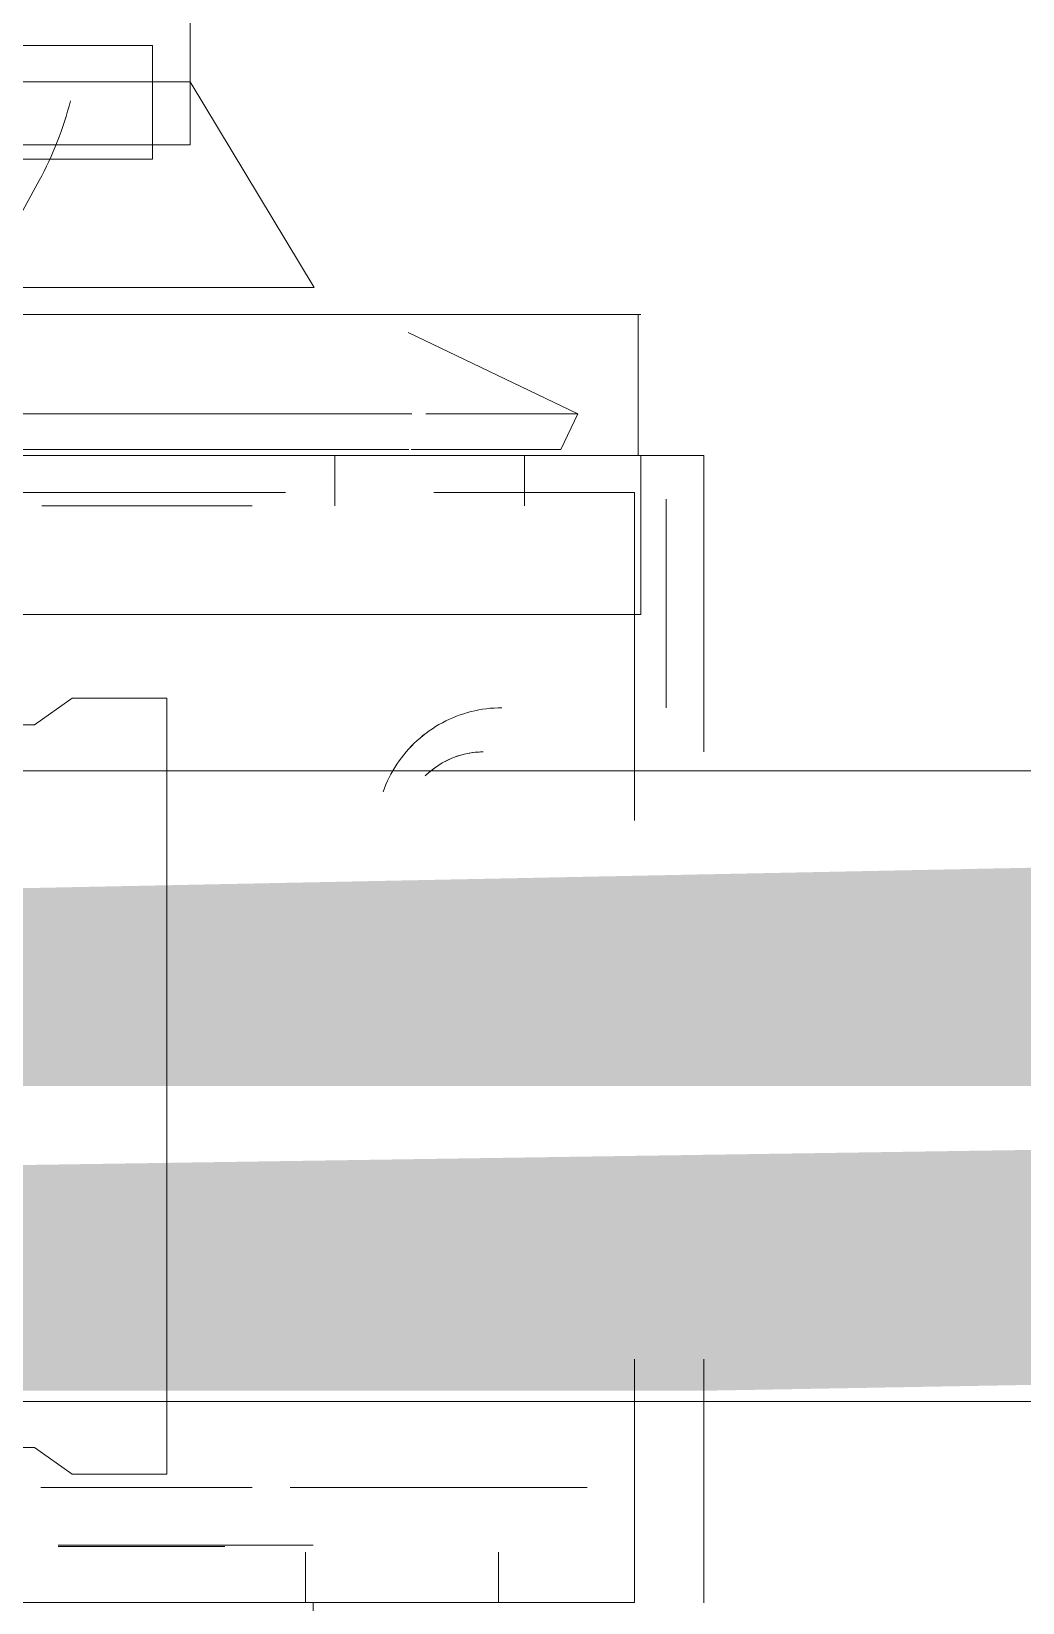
# Model space of a CAD drawing. Header units: metres. Extents: x 5 to 242, y -3 to 162.
# Drawn here: x 176.5881 to 176.6668, y 96.201 to 96.3256 of the extents above; entities that cross this region are included whole.
import ezdxf

# ---------------------------------------------------------------- set-up
doc = ezdxf.new("R2010")
doc.units = ezdxf.units.M
doc.layers.add('P-PIPE', color=7, linetype='Continuous', lineweight=5)
doc.layers.add('P-SANR-FIXT', color=7, linetype='Continuous', lineweight=5)

# ---------------------------------------------------------------- blocks, each defined once
blk = doc.blocks.new('Bomba Jacuzzi1 - 15B-T 1_1_2CV TRIF_220_380V _1 1_2CV_-2414014-TÉRREO 1_20')
at = {"layer": 'P-SANR-FIXT', "color": 9, "lineweight": 15, "true_color": 0xc0c0c0}
for p, q in [((0.214625, 0.05925000000000034), (0.214625, -0.05924999999999967)), ((0.214625, 0.05925000000000034), (0.214625, -0.05924999999999967)), ((0.203312, -0.06907799999999967), (0.203312, 2.379059794325298e-16)), ((0.203312, -0.06182169567077971), (0.203312, 2.484619597875562e-16)), ((0.219625, 6.350871527104741e-16), (0.219625, -0.05924999999999966)), ((0.09905600000000002, -0.003145231169714404), (0.09905600000000002, -0.09449999999999967)), ((0.213487, -0.05624999999999967), (0.213487, -0.003872983346207061)), ((0.213487, -0.003872983346207053), (0.213487, -0.05624999999999967)), ((0.2225, -0.05624999999999967), (0.2225, -0.003872983346207053)), ((0.2225, -0.003872983346207061), (0.2225, -0.05624999999999967)), ((0.20117, -0.00628305148793191), (0.20117, -0.0765469554875169)), ((0.1774, -0.0768398580535087), (0.1774, -0.01354140730138602)), ((0.19, -0.01354140730138602), (0.19, -0.0768398580535087)), ((0.2007431644073421, -0.04122521755382266), (0.2118003561001532, -0.04726891260466683)), ((0.2225, -0.05624999999999967), (0.213487, -0.05624999999999967)), ((0.213487, -0.05624999999999967), (0.2225, -0.05624999999999967)), ((0.2033120000001049, -0.06907800000025163), (0.2196250000001688, -0.0592500000002161)), ((0.2146250000000833, -0.0592500000002161), (0.2301250000001404, -0.0592500000002161)), ((0.05090153967190472, -0.06900000000020955), (0.09905600000007035, -0.06900000000020955)), ((0.1774, -0.07683985805350878), (0.1774, -0.0851628751652026)), ((0.19, -0.08498315557454636), (0.19, -0.0764959149721657)), ((0.19, -0.07654695548751697), (0.19, -0.08486421843914564)), ((0.19, -0.07654695548751649), (0.19, -0.08486421843914538)), ((0.19, -0.09999999999999948), (0.19, -0.07683985805346827)), ((0.19, -0.0851628751652026), (0.19, -0.07683985805350871)), ((0.19048871739608, -0.0886505675346927), (0.19048871739608, -0.07677364354495188)), ((0.1933120000000725, -0.0900000000001528), (0.1997420948822672, -0.07654695548764975)), ((0.20117, -0.0848642184391454), (0.20117, -0.07654695548751655)), ((0.20117, -0.08486421843914563), (0.20117, -0.0765469554875169)), ((0.193312, -0.0899999999999997), (0.193312, -0.0779422863405992)), ((0.187056, -0.09449999999999967), (0.187056, -0.08183940065762921)), ((0.1774, -0.09407259980482897), (0.1774, -0.08516287516520257)), ((0.186, -0.08577184031214673), (0.19, -0.08577184031214673)), ((0.19, -0.0947919999999997), (0.19, -0.08486421843914564)), ((0.19, -0.0848642184391454), (0.19, -0.09479199999999968)), ((0.19, -0.09407160286886058), (0.19, -0.08498315557454636)), ((0.19, -0.08516287516520257), (0.19, -0.09407259980482897)), ((0.20117, -0.09479199999999968), (0.20117, -0.0848642184391454)), ((0.20117, -0.08486421843914564), (0.20117, -0.0947919999999997)), ((0.1904887173961428, -0.0886505675348395), (0.1933120000000725, -0.0900000000001528)), ((0.09905600000000002, -0.09127999058431642), (0.09905600000000002, -0.09449999999999967)), ((0.187056, -0.09449999999999967), (0.187056, -0.09127999058431657)), ((0.09905600000007035, -0.09450000000016044), (0.118349364905553, -0.09450000000016044)), ((0.1610707879219805, -0.09450000000016044), (0.1870560000000503, -0.09450000000016044)), ((0.1774, -0.09407160286886061), (0.1774, -0.09499999993272662)), ((0.1774, -0.09407259980482897), (0.1774, -0.09499999999999954)), ((0.19, -0.09499999993272663), (0.19, -0.0940716028688607)), ((0.19, -0.09499999999999954), (0.19, -0.09407259980482889)), ((0.1774000000001503, -0.0950000000002383), (0.1900000000000608, -0.0950000000002383)), ((0.19, -0.09479199999999968), (0.19, -0.09499999999999967)), ((0.20117, -0.09479199999999968), (0.19, -0.09479199999999968)), ((0.19, -0.09479199999999965), (0.20117, -0.09479199999999965)), ((0.20117, -0.09499999999999967), (0.20117, -0.09479199999999964)), ((0.1865509255802533, -0.09699999999999945), (0.17, -0.09699999999999945)), ((0.17, -0.09699999999999943), (0.1865509255802533, -0.09699999999999943)), ((0.09902800000000002, -0.09999999999999946), (0.1183493649054411, -0.09999999999999946)), ((0.1665, -0.09999999999999948), (0.19, -0.09999999999999948)), ((0.19, -0.09999999999999946), (0.1665, -0.09999999999999946)), ((0.1665, -0.09999999999999948), (0.19, -0.09999999999999948)), ((0.19, -0.09999999999999946), (0.1665, -0.09999999999999946))]:
    blk.add_line(p, q, dxfattribs=at)
at = {"layer": 'P-SANR-FIXT', "color": 254, "lineweight": 15, "true_color": 0xd3d3d3}
for p, q in [((0.19048871739608, -0.07659579989073372), (0.19048871739608, -0.006406893536632933)), ((0.19048871739608, -0.07659579989073366), (0.19048871739608, -0.006406893536632869)), ((0.193312, -0.07682858656711536), (0.193312, -0.00640705988220801)), ((0.193312, -0.07682858656711532), (0.193312, -0.006407059882207981)), ((0.20117, -0.07654695548751655), (0.20117, -0.006283051487931198)), ((0.19, -0.0765469554875169), (0.19, -0.01354140730135719)), ((0.187056, -0.06682159082212852), (0.187056, -0.02445839976218799)), ((0.2118003561001532, -0.04726891260466681), (0.2007431644073421, -0.04122521755382264)), ((0.108184, -0.06416004089774209), (0.108184, -0.04741244317738891)), ((0.108184, -0.06416004089774234), (0.108184, -0.0474124431773892)), ((0.1035, -0.04878051525618109), (0.1035, -0.0619999999999997)), ((0.1036, -0.06374768774327846), (0.1036, -0.04879036790187147)), ((0.108184, -0.08764424577416449), (0.108184, -0.0671843098035363)), ((0.108184, -0.0876442457741646), (0.108184, -0.06718430980353657)), ((0.186, -0.0707145816875006), (0.19, -0.0707145816875006)), ((0.19, -0.07683985805346824), (0.19, -0.09999999999999945)), ((0.19, -0.0999999999999995), (0.19, -0.07683985805346828)), ((0.09905600000000002, -0.08183940065762871), (0.09905600000000002, -0.09127999058431642)), ((0.09905600000000002, -0.08369963825267952), (0.103056, -0.08369963825267952)), ((0.1774, -0.08498315557454636), (0.1774, -0.09407160286886058)), ((0.19, -0.08577184031214673), (0.19, -0.0999999999999995)), ((0.187056, -0.08764424577416437), (0.187056, -0.09073599999999964)), ((0.187056, -0.08764424577416476), (0.187056, -0.09073599999999964)), ((0.1183493649054411, -0.09999999999999945), (0.09902800000000002, -0.09999999999999945)), ((0.09902800000000002, -0.09999999999999948), (0.1183493649054411, -0.09999999999999948)), ((0.1183493649054411, -0.09999999999999946), (0.09902800000000002, -0.09999999999999946)), ((0.186, -0.0999999999999995), (0.19, -0.0999999999999995))]:
    blk.add_line(p, q, dxfattribs=at)
at = {"layer": 'P-SANR-FIXT', "color": 254, "lineweight": 15, "true_color": 0xe0e0e0}
for p, q in [((0.19, -0.01354140730135652), (0.19, -0.07654695548751655)), ((0.19, -0.07654695548750066), (0.19, -0.01354140730136964)), ((0.19, -0.0764959149721657), (0.19, -0.01354140730138338)), ((0.19, -0.01979397966391415), (0.19, -0.05594468092414231)), ((0.187056, -0.04741244317738854), (0.187056, -0.06416004089774179)), ((0.187056, -0.04741244317738984), (0.187056, -0.06416004089774287)), ((0.19, -0.05594468092414231), (0.19, -0.07071458168750061)), ((0.1036, -0.06899999999999967), (0.1036, -0.06374768774327846)), ((0.1774, -0.07649591497216564), (0.1774, -0.07896588260215075)), ((0.187056, -0.07857968103778416), (0.187056, -0.08764424577416437)), ((0.187056, -0.07857968103778488), (0.187056, -0.08764424577416476)), ((0.187056, -0.09127999058431657), (0.187056, -0.08183940065762904)), ((0.1774, -0.08430079112551644), (0.1774, -0.08498315557454636)), ((0.108184, -0.09073599999999964), (0.108184, -0.08764424577416449)), ((0.108184, -0.09073599999999964), (0.108184, -0.0876442457741646)), ((0.19, -0.09999999999999948), (0.19, -0.09699999999999945)), ((0.19, -0.09699999999999943), (0.19, -0.09999999999999946)), ((0.09905600000000002, -0.0999999999999995), (0.103056, -0.0999999999999995))]:
    blk.add_line(p, q, dxfattribs=at)
at = {"layer": 'P-SANR-FIXT', "color": 254, "lineweight": 15, "true_color": 0xe9e9e9}
for p, q in [((0.19, -0.0135414073013696), (0.19, -0.07654695548750065)), ((0.19, -0.07654695548750068), (0.19, -0.02897912934795169)), ((0.187056, -0.06440075186237207), (0.187056, -0.0472499999999995)), ((0.1774, -0.04939753728385585), (0.1774, -0.06416004089775802)), ((0.09905600000000002, -0.06838664109389055), (0.103056, -0.06838664109389055)), ((0.1774, -0.07896588260215075), (0.1774, -0.08430079112551644))]:
    blk.add_line(p, q, dxfattribs=at)
at = {"layer": 'P-SANR-FIXT', "color": 7, "lineweight": 15, "true_color": 0xefefef}
blk.add_line((0.186, -0.04748485908989169), (0.186, -0.06416004089777333), dxfattribs=at)
at = {"layer": 'P-SANR-FIXT', "color": 9, "lineweight": 15, "true_color": 0xc0c0c0}
blk.add_arc((0.2247500000000707, -0.02357699999980615), 0.02700000000020421, 241.3396458476297, 255.7824978002513, dxfattribs=at)
at = {"layer": 'P-SANR-FIXT', "color": 254, "lineweight": 15, "true_color": 0xd3d3d3}
blk.add_arc((0.2247500000000707, -0.02357699999980613), 0.02700000000020422, 241.3396458476301, 255.7824978002517, dxfattribs=at)
at = {"layer": 'P-SANR-FIXT', "color": 254, "lineweight": 15, "true_color": 0xe0e0e0}
for centre, radius, start, end in [((0.1600000000000001, -0.08398099999999944), 0.009999999999999955, 56.38662117593087, 70.48327646991366), ((0.1600000000000001, -0.08398099999999943), 0.00999999999999994, 56.38662117593123, 70.48327646991416)]:
    blk.add_arc(centre, radius, start, end, dxfattribs=at)
at = {"layer": 'P-SANR-FIXT', "color": 254, "lineweight": 15, "true_color": 0xe9e9e9}
for centre, radius, start, end in [((0.1600000000000001, -0.08398099999999944), 0.009999999999999945, 28.19331058796541, 56.38662117593088), ((0.1600000000000001, -0.08398099999999943), 0.00999999999999997, 42.2899658819487, 56.38662117593132), ((0.16, -0.0824999999999995), 0.006500000000000016, 4.893161048405392e-13, 45.00000000000048), ((0.1600000000000001, -0.08398099999999943), 0.00999999999999996, 28.19331058796587, 42.28996588194864)]:
    blk.add_arc(centre, radius, start, end, dxfattribs=at)
at = {"layer": 'P-SANR-FIXT', "color": 7, "lineweight": 15, "true_color": 0xefefef}
for centre, radius, start, end in [((0.16, -0.08249999999999949), 0.006500000000000034, 0, 45.00000000000016), ((0.16, -0.08249999999999946), 0.006500000000000016, 15.00000000000037, 45.00000000000043), ((0.16, -0.08249999999999945), 0.006500000000000034, 0, 45.00000000000013), ((0.1600000000000001, -0.08398099999999944), 0.009999999999999953, 0, 28.19331058796544), ((0.1600000000000001, -0.08398099999999943), 0.00999999999999996, 3.975693351829417e-13, 28.19331058796588), ((0.16, -0.08249999999999946), 0.006500000000000012, 3.669870786304037e-13, 15.00000000000032)]:
    blk.add_arc(centre, radius, start, end, dxfattribs=at)

msp = doc.modelspace()

# ---------------------------------------------------------------- hatches: boundary and pattern name
at = {"layer": 'P-PIPE', "true_color": 0x69503c}
for points in [[(176.8403652819646, 96.24195853299301), (177.0046430326926, 96.24842900912058), (177.0046430326926, 96.26610667865023), (176.5729830326925, 96.25736233891526), (176.5810720326925, 96.24195853299301), (176.6414830326925, 96.24195853299301)], [(176.6414830326925, 96.21781038733586), (177.0046430326926, 96.22428086346338), (177.0046430326926, 96.24195853299301), (176.5729830326925, 96.2354880568655), (176.5810720326925, 96.21781038733586), (176.634889013421, 96.21781038733586)]]:
    msp.add_hatch(color=27, dxfattribs=at).paths.add_polyline_path(points)

# ---------------------------------------------------------------- linework, layer by layer
at = {"layer": 'P-PIPE', "color": 4, "lineweight": 15, "true_color": 0x00ffff}
for p, q in [((176.5913830326926, 96.27270853299302), (176.5883830326925, 96.27060853299301)), ((176.5988830326925, 96.27270853299302), (176.5913830326926, 96.27270853299302)), ((176.5988830326923, 96.24195853299291), (176.5988830326923, 96.27270853299292)), ((176.5883830326925, 96.27060853299301), (176.5624830326926, 96.27060853299301)), ((177.0046430326926, 96.2669585329931), (176.5729830326925, 96.2669585329931)), ((176.5988830326923, 96.2669585329929), (176.5988830326923, 96.24195853299291)), ((176.5988830326923, 96.2112085329929), (176.5988830326923, 96.24195853299291)), ((176.5988830326923, 96.24195853299291), (176.5988830326923, 96.21695853299292)), ((176.5729830326925, 96.216958532993), (177.0046430326926, 96.216958532993)), ((176.5624830326926, 96.21330853299308), (176.5883830326925, 96.21330853299308)), ((176.5883830326925, 96.21330853299308), (176.5913830326926, 96.21120853299308)), ((176.5913830326926, 96.21120853299308), (176.5988830326925, 96.21120853299308))]:
    msp.add_line(p, q, dxfattribs=at)

# ---------------------------------------------------------------- block references
at = {"layer": 'P-SANR-FIXT', "color": 254, "lineweight": 15, "true_color": 0xd3d3d3, "rotation": 89.99999999999915}
msp.add_blockref('Bomba Jacuzzi1 - 15B-T 1_1_2CV TRIF_220_380V _1 1_2CV_-2414014-TÉRREO 1_20', (176.5414830326923, 96.10195853299291), dxfattribs=at)

doc.saveas('drawing.dxf')
